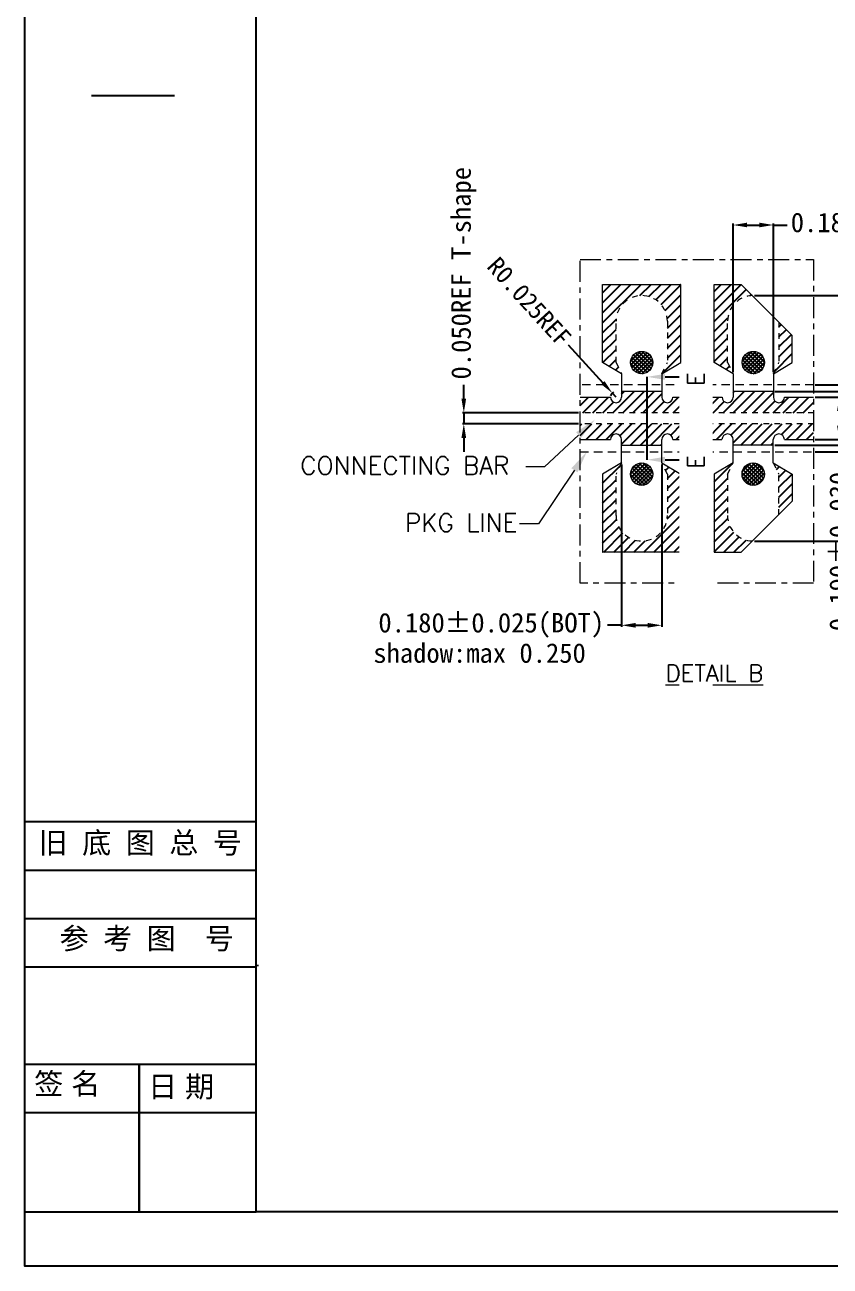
# Model space of a CAD drawing. Header units: millimetres. Extents: x 586 to 984, y 385 to 645.
# Drawn here: x 790.58 to 805.02, y 574.23 to 596.48 of the extents above; entities that cross this region are included whole.
import ezdxf

# ---------------------------------------------------------------- set-up
doc = ezdxf.new("R2010")
doc.units = ezdxf.units.MM
for name, pattern in [('CENTER', [2, 1.25, -0.25, 0.25, -0.25]), ('DASHED', [0.75, 0.5, -0.25]), ('HIDDEN', [0.375, 0.25, -0.125])]:
    doc.linetypes.add(name, pattern=pattern)
for name, color, linetype in [('1D', 4, 'Continuous'), ('2', 7, 'Continuous'), ('2D', 4, 'Continuous'), ('PKG', 2, 'Continuous'), ('top ETCH', 6, 'Continuous'), ('标注', 4, 'Continuous')]:
    doc.layers.add(name, color=color, linetype=linetype)
doc.layers.add('DIM', color=4, linetype='Continuous', lineweight=18)
doc.styles.add('SIMPLEX', font='SIMPLEX')
doc.styles.add('宋体', font='')
doc.styles.get('宋体').set_extended_font_data('SimSun')
doc.dimstyles.new('ISO-25', dxfattribs={"dimtxt": 0.2, "dimasz": 0.15, "dimexe": 0.025, "dimexo": 0.025, "dimgap": 0.025, "dimtad": 0, "dimdec": 3, "dimzin": 1, "dimdsep": 46, "dimtxsty": '宋体', "dimcen": 0.15, "dimadec": 0, "dimazin": 0, "dimtfac": 1, "dimtdec": 3, "dimtmove": 0, "dimatfit": 3, "dimfxl": 1, "dimarcsym": 0})
pattern_1 = [(45, (866.39974, 614.74671), (-0.08980256, 0.08980256), [])]

# ---------------------------------------------------------------- blocks, each defined once
blk = doc.blocks.new('*D90')
at = {"layer": 'Defpoints', "color": 0}
for p in [(804.724, 589.804), (804.724, 589.044), (805.184, 589.044)]:
    blk.add_point(p, dxfattribs=at)
at = {"layer": 'DIM', "color": 0, "lineweight": -2}
for p, q in [((804.749, 589.804), (805.209, 589.804)), ((805.184, 589.554), (805.184, 589.294)), ((804.749, 589.044), (805.209, 589.044)), ((805.184, 589.044), (805.184, 588.539))]:
    blk.add_line(p, q, dxfattribs=at)
at = {"layer": 'DIM', "color": 0}
for points in [[(805.226, 589.554), (805.143, 589.554), (805.184, 589.804)], [(805.143, 589.294), (805.226, 589.294), (805.184, 589.044)]]:
    blk.add_solid(points, dxfattribs=at)
at = {"layer": 'DIM', "color": 0, "insert": (805.184, 587.037), "char_height": 0.35, "attachment_point": 5, "rotation": 90, "style": '宋体'}
blk.add_mtext('0.190%%p0.030', dxfattribs=at)
blk = doc.blocks.new('*D91')
at = {"layer": 'Defpoints', "color": 0}
for p in [(804.724, 590.024), (804.724, 588.824), (807.111, 588.824)]:
    blk.add_point(p, dxfattribs=at)
at = {"layer": 'DIM', "color": 0, "lineweight": -2}
for p, q in [((804.749, 590.024), (807.136, 590.024)), ((807.111, 589.774), (807.111, 589.074)), ((804.749, 588.824), (807.136, 588.824)), ((807.111, 588.824), (807.111, 588.476))]:
    blk.add_line(p, q, dxfattribs=at)
at = {"layer": 'DIM', "color": 0}
for points in [[(807.152, 589.774), (807.069, 589.774), (807.111, 590.024)], [(807.069, 589.074), (807.152, 589.074), (807.111, 588.824)]]:
    blk.add_solid(points, dxfattribs=at)
at = {"layer": 'DIM', "color": 0, "insert": (807.111, 587.85), "char_height": 0.35, "attachment_point": 5, "rotation": 90, "style": '宋体'}
blk.add_mtext('0.300', dxfattribs=at)
blk = doc.blocks.new('*D93')
at = {"layer": 'Defpoints', "color": 0}
for p in [(803.641, 591.624), (803.641, 587.224), (807.797, 587.224)]:
    blk.add_point(p, dxfattribs=at)
at = {"layer": 'DIM', "color": 0, "lineweight": -2}
for p, q in [((803.666, 591.624), (807.822, 591.624)), ((807.797, 591.374), (807.797, 590.907)), ((807.797, 587.474), (807.797, 587.941)), ((803.666, 587.224), (807.822, 587.224))]:
    blk.add_line(p, q, dxfattribs=at)
at = {"layer": 'DIM', "color": 0}
for points in [[(807.839, 591.374), (807.755, 591.374), (807.797, 591.624)], [(807.755, 587.474), (807.839, 587.474), (807.797, 587.224)]]:
    blk.add_solid(points, dxfattribs=at)
at = {"layer": 'DIM', "color": 0, "insert": (807.797, 589.424), "char_height": 0.35, "attachment_point": 5, "rotation": 90, "style": '宋体'}
blk.add_mtext('1.100%%p0.035', dxfattribs=at)
blk = doc.blocks.new('*D94')
at = {"layer": 'Defpoints', "color": 0}
for p in [(804.001, 589.904), (804.001, 588.944), (806.091, 588.944)]:
    blk.add_point(p, dxfattribs=at)
at = {"layer": '标注', "color": 0, "lineweight": -2}
for p, q in [((804.026, 589.904), (806.116, 589.904)), ((806.091, 589.654), (806.091, 589.194)), ((804.026, 588.944), (806.116, 588.944)), ((806.091, 588.944), (806.091, 588.539))]:
    blk.add_line(p, q, dxfattribs=at)
at = {"layer": '标注', "color": 0}
for points in [[(806.132, 589.654), (806.049, 589.654), (806.091, 589.904)], [(806.049, 589.194), (806.132, 589.194), (806.091, 588.944)]]:
    blk.add_solid(points, dxfattribs=at)
at = {"layer": '标注', "color": 0, "lineweight": 5, "insert": (806.091, 587.04), "char_height": 0.35, "attachment_point": 5, "rotation": 90, "style": '宋体'}
blk.add_mtext('0.240%%p0.025', dxfattribs=at)
blk = doc.blocks.new('*D95')
at = {"layer": 'Defpoints', "color": 0}
for p in [(800.536, 589.524), (798.453, 589.324), (800.536, 589.324)]:
    blk.add_point(p, dxfattribs=at)
at = {"layer": 'DIM', "color": 0, "lineweight": -2}
for p, q in [((798.453, 589.774), (798.453, 590.024)), ((800.511, 589.524), (798.428, 589.524)), ((798.453, 589.524), (798.453, 589.324)), ((800.511, 589.324), (798.428, 589.324)), ((798.453, 589.074), (798.453, 588.824))]:
    blk.add_line(p, q, dxfattribs=at)
at = {"layer": 'DIM', "color": 0}
for points in [[(798.411, 589.774), (798.494, 589.774), (798.453, 589.524)], [(798.494, 589.074), (798.411, 589.074), (798.453, 589.324)]]:
    blk.add_solid(points, dxfattribs=at)
at = {"layer": 'DIM', "color": 4, "insert": (798.453, 592.025), "char_height": 0.35, "attachment_point": 5, "rotation": 90, "style": '宋体'}
blk.add_mtext('0.050REF T-shape', dxfattribs=at)
blk = doc.blocks.new('*D96')
at = {"layer": 'Defpoints', "color": 0}
for p in [(801.281, 588.624), (802.001, 588.624), (802.001, 585.714)]:
    blk.add_point(p, dxfattribs=at)
at = {"layer": '标注', "color": 0, "lineweight": -2}
for p, q in [((801.281, 588.599), (801.281, 585.689)), ((802.001, 588.599), (802.001, 585.689)), ((801.281, 585.714), (801.031, 585.714)), ((801.531, 585.714), (801.751, 585.714))]:
    blk.add_line(p, q, dxfattribs=at)
at = {"layer": '标注', "color": 0}
for points in [[(801.531, 585.756), (801.531, 585.672), (801.281, 585.714)], [(801.751, 585.672), (801.751, 585.756), (802.001, 585.714)]]:
    blk.add_solid(points, dxfattribs=at)
at = {"layer": '标注', "color": 0, "lineweight": 5, "insert": (798.945, 585.714), "char_height": 0.35, "attachment_point": 5, "style": '宋体'}
blk.add_mtext('0.180%%p0.025(BOT)', dxfattribs=at)
blk = doc.blocks.new('*D92')
at = {"layer": 'Defpoints', "color": 0}
for p in [(804.001, 592.889), (803.281, 590.224), (804.001, 590.224)]:
    blk.add_point(p, dxfattribs=at)
at = {"layer": '标注', "color": 0, "lineweight": -2}
for p, q in [((803.281, 590.249), (803.281, 592.914)), ((803.531, 592.889), (803.751, 592.889)), ((804.001, 590.249), (804.001, 592.914)), ((804.001, 592.889), (804.251, 592.889))]:
    blk.add_line(p, q, dxfattribs=at)
at = {"layer": '标注', "color": 0}
for points in [[(803.531, 592.931), (803.531, 592.848), (803.281, 592.889)], [(803.751, 592.848), (803.751, 592.931), (804.001, 592.889)]]:
    blk.add_solid(points, dxfattribs=at)
at = {"layer": '标注', "color": 0, "lineweight": 5, "insert": (806.337, 592.889), "char_height": 0.35, "attachment_point": 5, "style": '宋体'}
blk.add_mtext('0.180%%p0.050(TOP)', dxfattribs=at)
blk = doc.blocks.new('*D125')
at = {"layer": 'Defpoints', "color": 0}
for p in [(801.114, 589.878), (801.181, 589.804)]:
    blk.add_point(p, dxfattribs=at)
at = {"layer": 'DIM', "color": 0, "lineweight": -2}
for p, q in [((800.326, 590.743), (800.946, 590.063)), ((801.181, 589.804), (801.114, 589.878))]:
    blk.add_line(p, q, dxfattribs=at)
blk.add_arc((801.181, 589.804), 0.1, 117.9561, 165.6385, dxfattribs=at)
at = {"layer": 'DIM', "color": 0}
blk.add_solid([(800.915, 590.035), (800.976, 590.091), (801.114, 589.878)], dxfattribs=at)
at = {"layer": 'DIM', "color": 4, "insert": (799.624, 591.514), "char_height": 0.32, "attachment_point": 5, "rotation": 312.3176, "style": '宋体'}
blk.add_mtext('R0.025REF', dxfattribs=at)

msp = doc.modelspace()

# ---------------------------------------------------------------- hatches: boundary and pattern name
at = {"layer": 'top ETCH'}
h = msp.add_hatch(dxfattribs=at)
h.set_pattern_fill('ANSI37', color=256, scale=0.4, angle=180, style=0)
h.set_pattern_definition([(225, (796.89566, 533.15043), (0.035355336, -0.03535534), []), (315, (796.89566, 533.15043), (0.03535534, 0.035355336), [])])
h.paths.add_polyline_path([(801.6413, 590.6241, 1), (801.6413, 590.2241, 1)])
h = msp.add_hatch(dxfattribs=at)
h.set_pattern_fill('ANSI37', color=256, scale=0.4, angle=180, style=0)
h.set_pattern_definition([(225, (798.89566, 533.15043), (0.035355336, -0.03535534), []), (315, (798.89566, 533.15043), (0.03535534, 0.035355336), [])])
h.paths.add_polyline_path([(803.6413, 590.6241, 1), (803.6413, 590.2241, 1)])
h = msp.add_hatch(dxfattribs=at)
h.set_pattern_fill('ANSI37', color=256, scale=0.4, angle=360, style=0)
h.set_pattern_definition([(45, (806.38695, 645.697843), (-0.035355336, 0.03535534), []), (135, (806.38695, 645.697843), (-0.03535534, -0.035355336), [])])
h.paths.add_polyline_path([(801.6413, 588.2241, 1), (801.6413, 588.6241, 1)])
h = msp.add_hatch(dxfattribs=at)
h.set_pattern_fill('ANSI37', color=256, scale=0.4, angle=180, style=0)
h.set_pattern_definition([(45, (790.38695, 645.697843), (-0.035355336, 0.03535534), []), (135, (790.38695, 645.697843), (-0.03535534, -0.035355336), [])])
h.paths.add_polyline_path([(803.6399, 588.2241, -1), (803.6399, 588.6241, -1)])
at = {"layer": '标注'}
h = msp.add_hatch(dxfattribs=at)
h.set_pattern_fill('ANSI31', color=256, scale=0.04, style=0)
h.set_pattern_definition(pattern_1)
h.paths.add_polyline_path([(800.9413, 587.0255), (800.9427, 587.0241), (802.3399, 587.0241), (802.3413, 587.0255), (802.3413, 588.4241), (802.0013, 588.6241), (802.1013, 588.4241), (802.1013, 587.6841, -1), (801.1813, 587.6841), (801.1813, 588.4241), (801.2813, 588.6241), (800.9413, 588.4241)])
h.paths.add_polyline_path([(800.9413, 591.8227), (800.9413, 590.4241), (801.2813, 590.2241), (801.1813, 590.4241), (801.1813, 591.1641, -1), (802.1013, 591.1641), (802.1013, 590.4241), (802.0013, 590.2241), (802.3413, 590.4241), (802.3413, 591.8227), (802.3399, 591.8241), (800.9427, 591.8241)])
h.paths.add_polyline_path([(800.5359, 589.0441), (801.0813, 589.0441, -1), (801.2813, 589.0441), (801.2813, 588.9441), (802.0013, 588.9441), (802.0013, 589.0441, -1), (802.2013, 589.0441), (803.0799, 589.0441, -1), (803.2799, 589.0441), (803.2799, 588.9441), (803.9999, 588.9441), (803.9999, 589.0441, -1), (804.1999, 589.0441), (804.7237, 589.0441), (804.7237, 589.3241), (800.5359, 589.3241)])
h.paths.add_polyline_path([(804.7237, 589.5241), (804.7237, 589.8041), (804.2013, 589.8041, -1), (804.0013, 589.8041), (804.0013, 589.9041), (803.2813, 589.9041), (803.2813, 589.8041, -1), (803.0813, 589.8041), (802.2013, 589.8041, -1), (802.0013, 589.8041), (802.0013, 589.9041), (801.2813, 589.9041), (801.2813, 589.8041, -1), (801.0813, 589.8041), (800.5359, 589.8041), (800.5359, 589.5241)])
edge = h.paths.add_edge_path()
edge.add_line((803.6273, 591.6239), (803.4271, 591.8241))
edge.add_line((803.4271, 591.8241), (802.9427, 591.8241))
edge.add_line((802.9427, 591.8241), (802.9413, 591.8227))
edge.add_line((802.9413, 591.8227), (802.9413, 590.4241))
edge.add_line((802.9413, 590.4241), (803.2813, 590.2241))
edge.add_line((803.2813, 590.2241), (803.1813, 590.4241))
edge.add_line((803.1813, 590.4241), (803.1813, 591.1641))
edge.add_arc((803.6413, 591.1641), 0.46, 91.74411, 180, ccw=False)
h.paths.add_polyline_path([(804.0999, 587.697), (804.0999, 588.4241), (803.9999, 588.6241), (804.3399, 588.4241), (804.3399, 587.937)])
h = msp.add_hatch(dxfattribs=at)
h.set_pattern_fill('ANSI31', color=256, scale=0.04, style=0)
h.set_pattern_definition(pattern_1)
h.paths.add_polyline_path([(802.9399, 587.0255), (802.9413, 587.0241), (803.4271, 587.0241), (803.6273, 587.2243, -0.4061868), (803.1799, 587.6841), (803.1799, 588.4241), (803.2799, 588.6241), (802.9399, 588.4241)])
h.paths.add_polyline_path([(804.1013, 590.4241), (804.0013, 590.2241), (804.3413, 590.4241), (804.3413, 590.9099), (804.1013, 591.1499)])

# ---------------------------------------------------------------- linework, layer by layer
for p, q in [((791.7762, 595.2079, 0.0177), (793.2664, 595.2079, 0.0177)), ((794.7335, 582.19, 0.0177), (790.5841, 582.19, 0.0177)), ((794.7335, 581.3211, 0.0177), (790.5841, 581.3211, 0.0177)), ((794.7335, 580.4522, 0.0177), (790.5841, 580.4522, 0.0177)), ((794.7335, 579.5833, 0.0177), (790.5841, 579.5833, 0.0177)), ((794.755, 579.6288, 0.0177), (794.755, 579.603, 0.0177)), ((790.5841, 577.8472, 0.0177), (794.7335, 577.8454, 0.0177)), ((792.6363, 577.8472, 0.0177), (792.6363, 575.2154, 0.0177)), ((792.6363, 575.2154, 0.0177), (792.6363, 577.8214, 0.0177)), ((794.7335, 576.9749, 0.0177), (790.5841, 576.9749, 0.0177)), ((794.7308, 575.1948, 0.0177), (790.5959, 575.1948, 0.0177))]:
    msp.add_line(p, q)
at = {"color": 7, "linetype": 'Continuous', "lineweight": 0, "ltscale": 0.3}
for p, q in [((800.9413, 591.8227, -0.1201), (800.9427, 591.8241, -0.1201)), ((800.9413, 590.4241, -0.1201), (800.9413, 591.8227, -0.1201)), ((800.9427, 591.8241, -0.1201), (802.3399, 591.8241, -0.1201)), ((802.3413, 591.8227, -0.1201), (802.3399, 591.8241, -0.1201)), ((802.3413, 590.4241, -0.1201), (802.3413, 591.8227, -0.1201)), ((802.9413, 591.8227, -0.1201), (802.9427, 591.8241, -0.1201)), ((802.9413, 590.4241, -0.1201), (802.9413, 591.8227, -0.1201)), ((802.9427, 591.8241, -0.1201), (803.4271, 591.8241, -0.1201)), ((804.3413, 590.4241, -0.1201), (804.3413, 590.9099, -0.1201)), ((801.2813, 590.2241, -0.1201), (800.9413, 590.4241, -0.1201)), ((802.0013, 590.2241, -0.1201), (802.3413, 590.4241, -0.1201)), ((803.2813, 590.2241, -0.1201), (802.9413, 590.4241, -0.1201)), ((804.0013, 590.2241, -0.1201), (804.3413, 590.4241, -0.1201)), ((800.5359, 589.8041, -0.1201), (801.0813, 589.8041, -0.1201)), ((802.2013, 589.8041, -0.1201), (803.0813, 589.8041, -0.1201)), ((800.5359, 589.0441, -0.1201), (801.0813, 589.0441, -0.1201)), ((802.2013, 589.0441, -0.1201), (803.0799, 589.0441, -0.1201)), ((801.2813, 588.6241, -0.1201), (800.9413, 588.4241, -0.1201)), ((802.0013, 588.6241, -0.1201), (802.3413, 588.4241, -0.1201)), ((803.2799, 588.6241, -0.1201), (802.9399, 588.4241, -0.1201)), ((803.9999, 588.6241, -0.1201), (804.3399, 588.4241, -0.1201)), ((800.9413, 588.4241, -0.1201), (800.9413, 587.0255, -0.1201)), ((802.3413, 588.4241, -0.1201), (802.3413, 587.0255, -0.1201)), ((802.9399, 588.4241, -0.1201), (802.9399, 587.0255, -0.1201)), ((804.3399, 588.4241, -0.1201), (804.3399, 587.937, -0.1201)), ((800.9413, 587.0255, -0.1201), (800.9427, 587.0241, -0.1201)), ((802.3399, 587.0241, -0.1201), (800.9427, 587.0241, -0.1201)), ((802.3413, 587.0255, -0.1201), (802.3399, 587.0241, -0.1201)), ((802.9399, 587.0255, -0.1201), (802.9413, 587.0241, -0.1201)), ((802.9413, 587.0241, -0.1201), (803.4271, 587.0241, -0.1201))]:
    msp.add_line(p, q, dxfattribs=at)
at = {"color": 7, "linetype": 'Continuous', "lineweight": 0}
for p, q in [((804.3413, 590.9099, -0.1201), (803.4271, 591.8241, -0.1201)), ((804.2013, 589.8041, -0.1201), (804.7237, 589.8041, -0.1201)), ((804.1999, 589.0441, -0.1201), (804.7237, 589.0441, -0.1201)), ((804.3399, 587.937, -0.1201), (803.4271, 587.0241, -0.1201))]:
    msp.add_line(p, q, dxfattribs=at)
at = {"elevation": 0.0177}
for points in [[(790.5841, 622.4408), (825.3052, 622.4408), (825.3052, 574.2259), (790.5841, 574.2259)], [(794.7335, 621.4633), (824.1492, 621.4633), (824.1492, 575.1975), (794.7335, 575.1975)]]:
    msp.add_lwpolyline(points, close=True, dxfattribs=at)
at = {"color": 7, "linetype": 'Continuous', "lineweight": 0, "ltscale": 0.3}
for centre in [(801.6413, 590.4241, -0.1201), (803.6413, 590.4241, -0.1201), (801.6413, 588.4241, -0.1201), (803.6399, 588.4241, -0.1201)]:
    msp.add_circle(centre, 0.2, dxfattribs=at)
for centre, start, end in [((801.1813, 589.8041, -0.1201), 180, 0), ((802.1013, 589.8041, -0.1201), 180, 0), ((803.1813, 589.8041, -0.1201), 180, 0), ((804.1013, 589.8041, -0.1201), 180, 0), ((801.1813, 589.0441, -0.1201), 0, 180), ((802.1013, 589.0441, -0.1201), 0, 180), ((803.1799, 589.0441, -0.1201), 0, 180), ((804.0999, 589.0441, -0.1201), 0, 180)]:
    msp.add_arc(centre, 0.1, start, end, dxfattribs=at)
at = {"layer": '1D', "linetype": 'HIDDEN', "lineweight": 0, "ltscale": 0.3, "elevation": -0.4298}
for points in [[(804.7237, 589.5241), (800.5359, 589.5241)], [(804.7237, 589.3241), (800.5359, 589.3241)]]:
    msp.add_lwpolyline(points, dxfattribs=at)
at = {"layer": '2', "color": 7, "lineweight": 0}
for p, q in [((801.2813, 590.2241, -0.1201), (801.2813, 589.8041, -0.1201)), ((802.0013, 590.2241, -0.1201), (802.0013, 589.8041, -0.1201)), ((803.2813, 590.2241, -0.1201), (803.2813, 589.8041, -0.1201)), ((804.0013, 590.2241, -0.1201), (804.0013, 589.8041, -0.1201)), ((801.2813, 588.6241, -0.1201), (801.2813, 589.0441, -0.1201)), ((802.0013, 588.6241, -0.1201), (802.0013, 589.0441, -0.1201)), ((803.2799, 588.6241, -0.1201), (803.2799, 589.0441, -0.1201)), ((803.9999, 588.6241, -0.1201), (803.9999, 589.0441, -0.1201))]:
    msp.add_line(p, q, dxfattribs=at)
at = {"layer": '2D', "linetype": 'HIDDEN', "lineweight": 0, "ltscale": 0.25}
for p, q in [((801.1813, 590.4241, -0.1201), (801.1813, 591.1641, -0.1201)), ((802.1013, 591.1641, -0.1201), (802.1013, 590.4241, -0.1201)), ((803.1813, 590.4241, -0.1201), (803.1813, 591.1641, -0.1201)), ((804.1013, 591.1499, -0.1201), (804.1013, 590.4241, -0.1201)), ((801.1813, 590.4241, -0.1201), (801.2813, 590.2241, -0.1201)), ((802.0013, 590.2241, -0.1201), (802.1013, 590.4241, -0.1201)), ((803.1813, 590.4241, -0.1201), (803.2813, 590.2241, -0.1201)), ((804.0013, 590.2241, -0.1201), (804.1013, 590.4241, -0.1201)), ((801.2813, 588.6241, -0.1201), (801.1813, 588.4241, -0.1201)), ((802.1013, 588.4241, -0.1201), (802.0013, 588.6241, -0.1201)), ((803.1799, 588.4241, -0.1201), (803.2799, 588.6241, -0.1201)), ((803.9999, 588.6241, -0.1201), (804.0999, 588.4241, -0.1201)), ((801.1813, 587.6841, -0.1201), (801.1813, 588.4241, -0.1201)), ((802.1013, 588.4241, -0.1201), (802.1013, 587.6841, -0.1201)), ((803.1799, 588.4241, -0.1201), (803.1799, 587.6841, -0.1201)), ((804.0999, 587.697, -0.1201), (804.0999, 588.4241, -0.1201))]:
    msp.add_line(p, q, dxfattribs=at)
at = {"layer": '2D', "linetype": 'HIDDEN', "lineweight": 0, "ltscale": 100, "elevation": -0.1201}
for points in [[(802.0013, 589.9041), (801.2813, 589.9041)], [(804.0013, 589.9041), (803.2813, 589.9041)], [(801.2813, 588.9441), (802.0013, 588.9441)], [(803.9999, 588.9441), (803.2799, 588.9441)]]:
    msp.add_lwpolyline(points, dxfattribs=at)
at = {"layer": '2D', "linetype": 'HIDDEN', "lineweight": 0, "ltscale": 0.25}
for centre, start, end in [((801.6413, 591.1641, -0.1201), 0, 180), ((803.6413, 591.1641, -0.1201), 91.74411, 180), ((801.6413, 587.6841, -0.1201), 180, 0), ((803.6399, 587.6841, -0.1201), 180, 268.42536)]:
    msp.add_arc(centre, 0.46, start, end, dxfattribs=at)
at = {"layer": 'DIM'}
for p, q in [((800.5107, 589.1249, -0.4298), (799.9014, 588.5545, -0.4298)), ((799.9014, 588.5545, -0.4298), (799.5634, 588.5545, -0.4298)), ((800.4357, 588.4919, -0.4298), (799.791, 587.5304, -0.4298)), ((799.791, 587.5304, -0.4298), (799.453, 587.5304, -0.4298))]:
    msp.add_line(p, q, dxfattribs=at)
at = {"layer": 'DIM', "color": 2, "linetype": 'CENTER', "ltscale": 0.3, "elevation": -0.4298}
msp.add_lwpolyline([(800.5359, 592.2712), (804.7237, 592.2712), (804.7237, 586.4717), (800.5359, 586.4717)], close=True, dxfattribs=at)
msp.add_lwpolyline([(800.5359, 592.2712), (804.7237, 592.2712), (804.7237, 586.4717), (800.5359, 586.4717)], close=True, dxfattribs=at)
at = {"layer": 'DIM'}
for points in [[(800.4652, 589.1736, -0.4298), (800.8027, 589.3983, -0.4298), (800.5563, 589.0763, -0.4298)], [(800.3804, 588.529, -0.4298), (800.6585, 588.8241, -0.4298), (800.4911, 588.4548, -0.4298)]]:
    msp.add_solid(points, dxfattribs=at)
at = {"layer": 'PKG', "color": 2, "linetype": 'DASHED', "lineweight": 0, "ltscale": 0.3, "elevation": -0.1201}
for points in [[(804.7237, 590.0241), (800.5359, 590.0241)], [(800.5359, 588.8241), (804.7237, 588.8241)]]:
    msp.add_lwpolyline(points, dxfattribs=at)
at = {"layer": '标注', "color": 1}
msp.add_line((801.7395, 588.6817, -0.4298), (801.7395, 590.167, -0.4298), dxfattribs=at)
at = {"layer": '标注', "color": 1, "elevation": -0.4298}
for points in [[(802.0594, 590.167), (802.4311, 590.167)], [(802.0623, 588.6817), (802.4339, 588.6817)]]:
    msp.add_lwpolyline(points, dxfattribs=at)
at = {"layer": '标注', "color": 1}
for points in [[(802.0594, 590.1137, -0.4298), (801.7395, 590.167, -0.4298), (802.0594, 590.2203, -0.4298)], [(802.0594, 588.6284, -0.4298), (801.7395, 588.6817, -0.4298), (802.0594, 588.7351, -0.4298)]]:
    msp.add_solid(points, dxfattribs=at)

# ---------------------------------------------------------------- texts
at = {"char_height": 0.381838, "attachment_point": 1}
for s, insert in [('{\\fSimSun|b0|i0|c134|p2;旧 底 图 总 号}', (790.8318, 582.0069, 0.0177)), ('{\\fSimSun|b0|i0|c134|p2;参 考 图  号}', (791.2072, 580.2912, 0.0177)), ('{\\fAlgerian|b0|i0|c134|p2; 签 名}', (790.6105, 577.6878, 0.0177)), ('{\\fAlgerian|b0|i0|c134|p2; 日 期}', (792.6517, 577.6362, 0.0177))]:
    msp.add_mtext(s, dxfattribs=dict(at, insert=insert))
at = {"layer": 'DIM', "attachment_point": 5}
for s, insert, char_height, style in [('CONNECTING BAR', (797.3961, 588.5778, -0.4298), 0.324, 'SIMPLEX'), ('PKG LINE', (798.407, 587.5537, -0.4298), 0.324, 'SIMPLEX'), ('shadow:max 0.250', (798.735, 585.2131, -0.1719), 0.35, '宋体')]:
    msp.add_mtext(s, dxfattribs=dict(at, insert=insert, char_height=char_height, style=style))
at = {"layer": 'DIM', "insert": (803.8195, 584.7064, 0.0331), "char_height": 0.3, "width": 4.65867, "attachment_point": 9, "style": 'SIMPLEX'}
msp.add_mtext('{\\LDETAIL B}', dxfattribs=at)

# ---------------------------------------------------------------- dimensions: what is measured, and where the dimension line sits
at = {"layer": 'DIM', "color": 4}
dim = msp.add_linear_dim(base=(798.4527, 589.3241, -0.4298), p1=(800.5359, 589.5241, -0.1719), p2=(800.5359, 589.3241, -0.1719), angle=90, text='<>REF T-shape', dimstyle='ISO-25', override={"dimtxt": 0.35, "dimasz": 0.25, "dimlfac": 0.25, "dimtxsty": '宋体', "dimclrt": 4}, dxfattribs=at)
dim.commit()
dim.dimension.update_dxf_attribs({"geometry": '*D95', "text_midpoint": (798.4527, 592.025, -0.4298), "dimtype": 160})
dim = msp.add_radius_dim(center=(801.1813, 589.8041, -0.1201), mpoint=(801.114, 589.8781, -0.1201), text='<>REF', dimstyle='ISO-25', override={"dimtxt": 0.32, "dimasz": 0.25, "dimlfac": 0.25, "dimtxsty": '宋体', "dimclrt": 4}, dxfattribs=at)
dim.commit()
dim.dimension.update_dxf_attribs({"geometry": '*D125', "text_midpoint": (799.6241, 591.5144, -0.1201), "dimtype": 164})
at = {"layer": 'DIM'}
dim = msp.add_linear_dim(base=(807.7971, 587.2241, -0.4298), p1=(803.6413, 591.6241, -0.4298), p2=(803.6413, 587.2241, -0.4298), angle=90, dimstyle='ISO-25', override={"dimtxt": 0.35, "dimasz": 0.25, "dimlfac": 0.25, "dimtxsty": '宋体', "dimtol": 1, "dimtp": 0.035, "dimtm": 0.035, "dimtzin": 0}, dxfattribs=at)
dim.commit()
dim.dimension.update_dxf_attribs({"geometry": '*D93', "text_midpoint": (807.7971, 589.4241, -0.4298)})
for base, p1, p2, override, picture, middle in [((807.1106, 588.8241, -0.4298), (804.7237, 590.0241, -0.4298), (804.7237, 588.8241, -0.4298), {"dimtxt": 0.35, "dimasz": 0.25, "dimlfac": 0.25}, '*D91', (807.1106, 587.8498, -0.4298)), ((805.1844, 589.0441, -0.4298), (804.7237, 589.8041, -0.4298), (804.7237, 589.0441, -0.4298), {"dimtxt": 0.35, "dimasz": 0.25, "dimlfac": 0.25, "dimtol": 1, "dimtp": 0.03, "dimtm": 0.03, "dimtzin": 0}, '*D90', (805.1844, 587.037, -0.4298))]:
    dim = msp.add_linear_dim(base=base, p1=p1, p2=p2, angle=90, dimstyle='ISO-25', override=override, dxfattribs=at)
    dim.commit()
    dim.dimension.update_dxf_attribs({"geometry": picture, "text_midpoint": middle, "dimtype": 160})
at = {"layer": '标注', "lineweight": 5}
dim = msp.add_linear_dim(base=(804.0013, 592.8892, -0.4298), p1=(803.2813, 590.2241, -0.4298), p2=(804.0013, 590.2241, -0.4298), text='<>(TOP)', dimstyle='ISO-25', override={"dimtxt": 0.35, "dimasz": 0.25, "dimlfac": 0.25, "dimtxsty": '宋体', "dimtol": 1, "dimtp": 0.05, "dimtm": 0.05, "dimtzin": 0}, dxfattribs=at)
dim.commit()
dim.dimension.update_dxf_attribs({"geometry": '*D92', "text_midpoint": (806.3372, 592.8892, -0.4298)})
dim = msp.add_linear_dim(base=(806.0907, 588.9441, -0.6877), p1=(804.0013, 589.9041, -0.4298), p2=(804.0013, 588.9441, -0.4298), angle=90, dimstyle='ISO-25', override={"dimtxt": 0.35, "dimasz": 0.25, "dimlfac": 0.25, "dimtol": 1, "dimtp": 0.025, "dimtm": 0.025, "dimtzin": 0}, dxfattribs=at)
dim.commit()
dim.dimension.update_dxf_attribs({"geometry": '*D94', "text_midpoint": (806.0907, 587.0395, -0.6877), "dimtype": 160})
dim = msp.add_linear_dim(base=(802.0013, 585.7142, -0.4298), p1=(801.2813, 588.6241, -0.1719), p2=(802.0013, 588.6241, -0.4298), text='<>(BOT)', dimstyle='ISO-25', override={"dimtxt": 0.35, "dimasz": 0.25, "dimlfac": 0.25, "dimtxsty": '宋体', "dimtol": 1, "dimtp": 0.025, "dimtm": 0.025, "dimtzin": 0}, dxfattribs=at)
dim.commit()
dim.dimension.update_dxf_attribs({"geometry": '*D96', "text_midpoint": (798.9454, 585.7142, -0.4298), "dimtype": 160})

# ---------------------------------------------------------------- next in the draw order: texts
at = {"layer": '标注', "color": 1, "insert": (802.7629, 588.7612, -0.4298), "char_height": 0.2984, "width": 4.633047, "attachment_point": 9, "rotation": 90, "style": 'SIMPLEX', "bg_fill": 2}
msp.add_mtext('E', dxfattribs=at)

# ---------------------------------------------------------------- next in the draw order: texts
at = {"layer": '标注', "color": 1, "insert": (802.7629, 590.2464, -0.4298), "char_height": 0.2984, "width": 4.633047, "attachment_point": 9, "rotation": 90, "style": 'SIMPLEX', "bg_fill": 2}
msp.add_mtext('E', dxfattribs=at)

doc.saveas('drawing.dxf')
